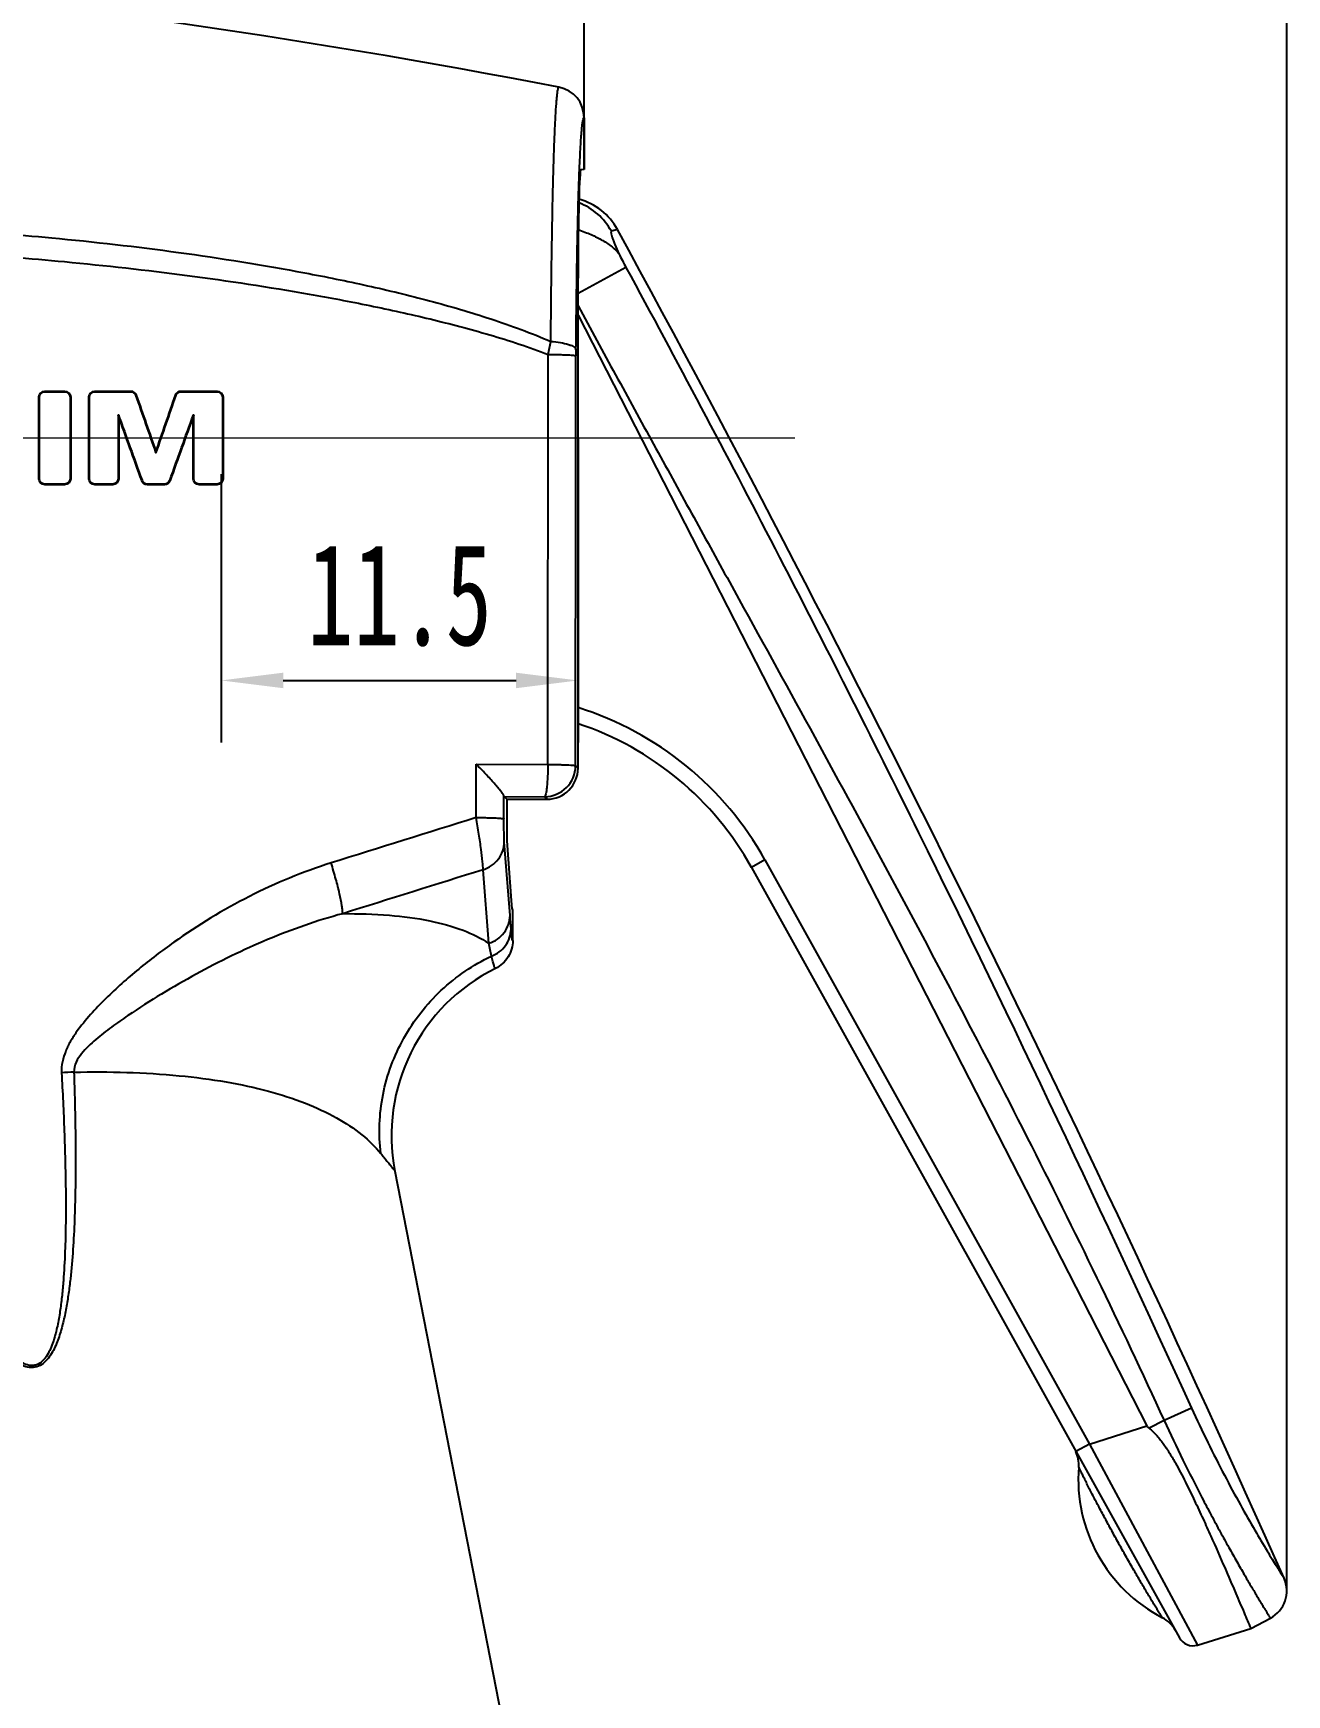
# Model space of a CAD drawing. Extents: x -7342 to 109, y -2713 to 214.
# Drawn here: x -5572.8 to -5532.4, y -2401.6 to -2348 of the extents above; entities that cross this region are included whole.
import ezdxf

# ---------------------------------------------------------------- set-up
doc = ezdxf.new("R2010")
doc.units = 0
doc.header["$LTSCALE"] = 7
doc.linetypes.add('\\M+5CBAB\\M+5B5E3\\M+5BBAD\\M+5CFDF', pattern=[22, 12, -2, 2, -2, 2, -2])
doc.layers.get('0').update_dxf_attribs({"color": 2, "linetype": 'CONTINUOUS'})
doc.layers.get('Defpoints').update_dxf_attribs({"linetype": 'CONTINUOUS'})
for name, color, linetype, lineweight in [('\\M+5B3DF\\M+5B4E7\\M+5CFDF\\M+5B2E3', 3, 'CONTINUOUS', 18), ('\\M+5CFB8\\M+5CAB5\\M+5CFDF\\M+5B2E3', 7, 'CONTINUOUS', 18), ('EB0', 7, 'CONTINUOUS', 35)]:
    doc.layers.add(name, color=color, linetype=linetype, lineweight=lineweight)
doc.styles.add('\\M+5B1EA\\M+5D7BC', font='', dxfattribs={"width": 0.667})
doc.styles.get('\\M+5B1EA\\M+5D7BC').set_extended_font_data('宋体')
doc.dimstyles.new('\\M+5B1EA\\M+5D7BC', dxfattribs={"dimtxt": 3.27783203125, "dimasz": 2, "dimexe": 2, "dimexo": 0, "dimgap": 1.11031494140625, "dimtad": 1, "dimdsep": 46, "dimtxsty": '\\M+5B1EA\\M+5D7BC', "dimblk": '_CAXARROW', "dimcen": 0, "dimdle": 6, "dimaunit": 1, "dimazin": 2, "dimtfac": 0.7071067811865475, "dimtdec": 3, "dimtmove": 0, "dimatfit": 3, "dimfxl": 0, "dimfrac": 2, "dimtolj": 1, "dimarcsym": 0})

# ---------------------------------------------------------------- blocks, each defined once
blk = doc.blocks.new('_CAXARROW')
blk.add_hatch(color=0).paths.add_polyline_path([(0, 0), (-1, 0.125), (-1, -0.125)], flags=0)
blk = doc.blocks.new('*D32')
at = {"layer": '\\M+5B3DF\\M+5B4E7\\M+5CFDF\\M+5B2E3', "color": 0, "linetype": 'Continuous', "lineweight": -2}
for p, q in [((-5619.760712597225, -2352.402570580928), (-5619.760712597225, -2339.327268684832)), ((-5555.060712597226, -2352.402570580928), (-5555.060712597226, -2339.327268684832)), ((-5557.060712597226, -2341.327268684832), (-5617.760712597225, -2341.327268684832))]:
    blk.add_line(p, q, dxfattribs=at)
at = {"layer": 'Defpoints', "color": 0}
for p in [(-5619.760712597225, -2341.327268684832), (-5619.760712597225, -2352.402570580928), (-5555.060712597226, -2352.402570580928)]:
    blk.add_point(p, dxfattribs=at)
at = {"layer": '\\M+5B3DF\\M+5B4E7\\M+5CFDF\\M+5B2E3', "color": 0, "lineweight": -2, "xscale": 2, "yscale": 2, "zscale": 2, "rotation": 180}
blk.add_blockref('_CAXARROW', (-5619.760712597225, -2341.327268684832), dxfattribs=at)
at = {"layer": '\\M+5B3DF\\M+5B4E7\\M+5CFDF\\M+5B2E3', "color": 0, "lineweight": -2, "xscale": 2, "yscale": 2, "zscale": 2}
blk.add_blockref('_CAXARROW', (-5555.060712597226, -2341.327268684832), dxfattribs=at)
at = {"layer": '\\M+5B3DF\\M+5B4E7\\M+5CFDF\\M+5B2E3', "color": 0, "insert": (-5587.410712597226, -2338.578037727801), "char_height": 3.27783203125, "width": 12.78566177876223, "attachment_point": 5, "style": '\\M+5B1EA\\M+5D7BC'}
blk.add_mtext('\\A1;64.7', dxfattribs=at)
blk = doc.blocks.new('*D33')
at = {"layer": '\\M+5B3DF\\M+5B4E7\\M+5CFDF\\M+5B2E3', "color": 0, "linetype": 'Continuous', "lineweight": -2}
for p, q in [((-5619.802298239125, -2362.339662615585), (-5619.802298239125, -2330.394907818612)), ((-5532.402298239125, -2398.237680651828), (-5532.402298239125, -2330.394907818612)), ((-5617.802298239125, -2332.394907818612), (-5534.402298239125, -2332.394907818612))]:
    blk.add_line(p, q, dxfattribs=at)
at = {"layer": 'Defpoints', "color": 0}
for p in [(-5532.402298239125, -2332.394907818612), (-5619.802298239125, -2362.339662615585), (-5532.402298239125, -2398.237680651828)]:
    blk.add_point(p, dxfattribs=at)
at = {"layer": '\\M+5B3DF\\M+5B4E7\\M+5CFDF\\M+5B2E3', "color": 0, "lineweight": -2, "xscale": 2, "yscale": 2, "zscale": 2, "rotation": 180}
blk.add_blockref('_CAXARROW', (-5619.802298239125, -2332.394907818612), dxfattribs=at)
at = {"layer": '\\M+5B3DF\\M+5B4E7\\M+5CFDF\\M+5B2E3', "color": 0, "lineweight": -2, "xscale": 2, "yscale": 2, "zscale": 2}
blk.add_blockref('_CAXARROW', (-5532.402298239125, -2332.394907818612), dxfattribs=at)
at = {"layer": '\\M+5B3DF\\M+5B4E7\\M+5CFDF\\M+5B2E3', "color": 0, "insert": (-5576.102298239125, -2329.64567686158), "char_height": 3.27783203125, "width": 12.95665840171091, "attachment_point": 5, "style": '\\M+5B1EA\\M+5D7BC'}
blk.add_mtext('\\A1;87.4', dxfattribs=at)
blk = doc.blocks.new('*D36')
at = {"layer": '\\M+5B3DF\\M+5B4E7\\M+5CFDF\\M+5B2E3', "color": 0, "linetype": 'Continuous', "lineweight": -2}
for p, q in [((-5555.257062138925, -2361.052570580978), (-5555.257062138925, -2370.875748435259)), ((-5566.762255506142, -2362.219797559548), (-5566.762255506142, -2370.875748435259)), ((-5564.762255506142, -2368.875748435259), (-5557.257062138925, -2368.875748435259))]:
    blk.add_line(p, q, dxfattribs=at)
at = {"layer": 'Defpoints', "color": 0}
for p in [(-5555.257062138925, -2361.052570580978), (-5566.762255506142, -2362.219797559548), (-5555.257062138925, -2368.875748435259)]:
    blk.add_point(p, dxfattribs=at)
at = {"layer": '\\M+5B3DF\\M+5B4E7\\M+5CFDF\\M+5B2E3', "color": 0, "lineweight": -2, "xscale": 2, "yscale": 2, "zscale": 2, "rotation": 180}
blk.add_blockref('_CAXARROW', (-5566.762255506142, -2368.875748435259), dxfattribs=at)
at = {"layer": '\\M+5B3DF\\M+5B4E7\\M+5CFDF\\M+5B2E3', "color": 0, "lineweight": -2, "xscale": 2, "yscale": 2, "zscale": 2}
blk.add_blockref('_CAXARROW', (-5555.257062138925, -2368.875748435259), dxfattribs=at)
at = {"layer": '\\M+5B3DF\\M+5B4E7\\M+5CFDF\\M+5B2E3', "color": 0, "lineweight": 18, "insert": (-5561.009658822533, -2366.126517478227), "char_height": 3.27783203125, "width": 12.34595617689411, "attachment_point": 5, "style": '\\M+5B1EA\\M+5D7BC'}
blk.add_mtext('\\A1;11.5', dxfattribs=at)

msp = doc.modelspace()

# ---------------------------------------------------------------- linework, layer by layer
at = {"color": 7, "linetype": 'Continuous'}
for p, q in [((-5555.060712597226, -2350.726082190128), (-5555.060712597226, -2352.402570580928)), ((-5555.060712597226, -2352.402570580928), (-5555.165456283526, -2352.403484665228)), ((-5553.984897903425, -2354.333623349528), (-5554.182098590325, -2354.388568023528)), ((-5553.710508712626, -2355.557286963728), (-5555.257062138925, -2356.397918438728)), ((-5555.257062138925, -2371.706563714228), (-5555.257062138925, -2355.902570580928)), ((-5555.257062138925, -2357.096251343028), (-5536.911878532025, -2392.912533551428)), ((-5556.231073187126, -2371.585615821928), (-5556.216480326625, -2358.361634399628)), ((-5558.540099605525, -2373.297407771228), (-5558.538300144025, -2371.579155421728)), ((-5558.538300144025, -2371.579155421728), (-5556.231073187126, -2371.585615821928)), ((-5555.338144691025, -2371.625481162128), (-5555.257062138925, -2371.706563714228)), ((-5557.646401438025, -2373.336787339528), (-5557.645639881825, -2372.606973192628)), ((-5557.556536660525, -2372.706746517628), (-5557.641801578326, -2372.621481599928)), ((-5557.641801578326, -2372.621481599928), (-5556.337802015325, -2372.625138487828)), ((-5557.556536660525, -2372.706746517628), (-5556.256491073325, -2372.706449429728)), ((-5557.556536660525, -2372.706746517628), (-5557.556536660525, -2374.045972478628)), ((-5556.337802015325, -2372.625138487828), (-5556.256491073325, -2372.706449429728)), ((-5557.450007486726, -2376.458300757128), (-5557.633466556325, -2374.083546824028)), ((-5557.556536660525, -2374.045972478628), (-5557.412090452425, -2375.968243755628)), ((-5549.230295103926, -2374.666049161428), (-5549.663507059426, -2374.906851247528)), ((-5549.663507059426, -2374.906851247528), (-5535.864155705525, -2399.749733352728)), ((-5549.230295103926, -2374.666049161428), (-5538.767725954025, -2393.501744060628)), ((-5558.132360153425, -2377.353875232728), (-5558.315819224926, -2374.979121275328)), ((-5557.360712597226, -2377.265963198228), (-5557.360712597226, -2376.300546540828)), ((-5561.160412517125, -2384.697229474128), (-5548.545176036625, -2449.295971889128)), ((-5535.475180512625, -2392.340246192228), (-5536.359474716125, -2392.743817506428)), ((-5538.767725954025, -2393.501744060628), (-5536.911878532025, -2392.912533551428)), ((-5536.359474711126, -2392.743817503828), (-5536.844399974925, -2392.991439139728)), ((-5538.767725954025, -2393.501744060628), (-5539.200937909525, -2393.742546146728)), ((-5538.767725954025, -2393.501744060628), (-5535.279859685425, -2399.984783117428)), ((-5535.279859684026, -2399.984783117628), (-5533.560712597226, -2399.455193871528)), ((-5533.560712597226, -2399.455193871528), (-5532.932046414326, -2399.120213088828))]:
    msp.add_line(p, q, dxfattribs=at)
for centre, radius, start, end in [((-5606.050890019525, -2609.950646533128), 265, 79.08483159557441, 90.21833476141019), ((-5556.060996154325, -2350.727090243028), 1.000291064500199, 0.008598288816922655, 79.09152405911914), ((-5555.740603392425, -2355.291484779228), 2.000000000000196, 28.61558552398801, 75.06571987908985), ((-6080.696536101826, -2641.692023585828), 600.0000000000002, 23.98105968270929, 28.61558545458932), ((-5545.531541969725, -2351.101227683728), 9.314073935099799, 205.4849035591951, 208.5824029293975), ((-5589.754051010125, -2351.537325845028), 34.22484237469994, 348.4983386048116, 349.2113305489906), ((-5525.937910635325, -2358.434304630828), 29.38566051930023, 179.5679045335979, 179.9433621565079), ((-5558.409451652826, -2379.764848366828), 10.50022922350018, 29.0511114920071, 72.49485692521684), ((-5558.405415891425, -2379.762675582428), 9.999999999999941, 29.05063891411059, 71.63147957588512), ((-5556.338625309725, -2371.624657868428), 1.000484933499999, 270.0471486252898, 359.9528513747102), ((-5695.946839694725, -2387.110600988328), 138.9058819195998, 4.217689297190096, 4.398169787693442), ((-5572.388402343726, -2380.335054224028), 14.5644144132002, 10.1475649213962, 11.81130845979241), ((-5555.271651630625, -2383.547235552428), 5.999999629900017, 116.1957843771215, 191.0500072486105), ((-5569.323224499725, -2431.934934743128), 50.4739690925, 92.48478195751521, 92.93957578622475), ((-5540.108146378825, -2394.168687235628), 0.9999999828999631, 355.635631255602, 25.16704118499952), ((-5534.080963585026, -2394.630163155628), 5.044823649599949, 175.6182816458088, 242.4829961829861), ((-5533.402298218025, -2398.237680651828), 0.9999999789000784, 298.0506389141062, 23.98105947961464), ((-5536.874058474826, -2399.990994564228), 0.9999999829001014, 29.05062614039763, 62.46564657270122), ((-5535.427060259625, -2399.506942143828), 0.4999999999999963, 209.0506389141106, 287.121631054392)]:
    msp.add_arc(centre, radius, start, end, dxfattribs=at)
for centre, major_axis, ratio, start_param, end_param in [((-5555.165435344826, -2355.902570580928), (2.142572239268154e-16, 3.4990860071), 0.0261859223, 0.0002285211, 1.5707963268), ((-5556.257176384225, -2371.706106793928), (-0.5259984349999997, 0.8510543590000001), 0.9994894606, 2.588459887479586, 4.158570981579586), ((-5557.360676893325, -2370.334029095128), (3.653438341366659e-16, 5.9665176015), 0.0261859223, 2.806273635379585, 3.14136413247958)]:
    msp.add_ellipse(centre, major_axis=major_axis, ratio=ratio, start_param=start_param, end_param=end_param, dxfattribs=at)
for points, knots in [([(-5556.071646248025, -2353.346530718028), (-5556.065591935026, -2353.075873464528), (-5556.053054257525, -2352.564824336028), (-5556.031402203926, -2351.846266120128), (-5556.008212472026, -2351.225785045028), (-5555.983837457025, -2350.710028671928), (-5555.961422623225, -2350.348114082728), (-5555.942417636626, -2350.115266914328), (-5555.928762571325, -2349.983344153128), (-5555.916396198226, -2349.882238161728), (-5555.901388621225, -2349.807229178828), (-5555.892812095925, -2349.767400417628), (-5555.877816332026, -2349.743686775528), (-5555.871709355225, -2349.744862915928)], [0, 0, 0, 0, 5424.341480745226, 10242.55594632229, 14403.87597727739, 17864.63120447416, 20588.94111424162, 21666.03019871472, 22549.43097906869, 23237.41366683346, 23729.32450582581, 24027.39674759057, 24152.00688725757, 24152.00688725757, 24152.00688725757, 24152.00688725757]), ([(-5555.209603398125, -2352.381978632028), (-5555.204412269325, -2352.253769274628), (-5555.193976104725, -2352.013351238928), (-5555.176589238326, -2351.677096496828), (-5555.158959802025, -2351.391041591228), (-5555.140255201325, -2351.154259062328), (-5555.123346043225, -2350.974365533128), (-5555.102262319426, -2350.836554264528), (-5555.090787097225, -2350.771645495528), (-5555.070234863825, -2350.723328453928), (-5555.060712597226, -2350.726082190128)], [0, 0, 0, 0, 4151.965465320931, 7788.018170653953, 10889.5064374204, 13440.80375823305, 15430.1259372975, 16846.86333718651, 17695.36360871435, 18016.10811808137, 18016.10811808137, 18016.10811808137, 18016.10811808137]), ([(-5555.322735517825, -2358.212695108528), (-5555.314477159125, -2357.110009458128), (-5555.290701215325, -2355.166163968228), (-5555.243638287825, -2353.222564863428), (-5555.209603398125, -2352.381978632028)], [0, 0, 0, 0, 3084.991896492491, 5438.567189911888, 5438.567189911888, 5438.567189911888, 5438.567189911888]), ([(-5556.134149078825, -2357.943920880028), (-5556.131275074426, -2357.525143800628), (-5556.118171549226, -2355.992590688928), (-5556.096555102426, -2354.460077721228), (-5556.071646248025, -2353.346530718028)], [0, 0, 0, 0, 1486.836112740343, 5441.295775378001, 5441.295775378001, 5441.295775378001, 5441.295775378001]), ([(-5554.182098590625, -2354.388568023728), (-5554.294508978925, -2354.181489731828), (-5554.594974520625, -2353.804499244328), (-5555.008421670726, -2353.556400225628), (-5555.228295840426, -2353.472776506628)], [0, 0, 0, 0, 2722.78327208732, 5441.150565140398, 5441.150565140398, 5441.150565140398, 5441.150565140398]), ([(-5590.681867687626, -2366.391307578828), (-5591.811186214325, -2366.282571762328), (-5594.065842469826, -2366.017854314528), (-5596.864710169725, -2365.543493925228), (-5599.080727371726, -2365.048353658928), (-5600.726034293325, -2364.605764618428), (-5602.075653887726, -2364.161537447228), (-5603.132544125725, -2363.743822000328), (-5603.909540145125, -2363.392161755428), (-5604.663701319925, -2362.992446498928), (-5605.381920248225, -2362.530093362128), (-5605.931174965625, -2362.072862014828), (-5606.310930490626, -2361.647010958328), (-5606.552243534225, -2361.292201708528), (-5606.728789042725, -2360.899710563128), (-5606.813483074626, -2360.476464386328), (-5606.788709403525, -2360.045478572728), (-5606.660011007126, -2359.634821259728), (-5606.451150829826, -2359.260738537428), (-5606.100703166426, -2358.812701740628), (-5605.571486897826, -2358.335034077728), (-5604.866695107025, -2357.857972735928), (-5603.872199661026, -2357.313200310228), (-5602.565783978525, -2356.759642212928), (-5600.951656839926, -2356.225762590328), (-5599.309199109325, -2355.786483330928), (-5597.648995644925, -2355.420523691728), (-5595.976635315225, -2355.114481918728), (-5594.295683001726, -2354.859239360928), (-5592.046081813025, -2354.578085784028), (-5589.222486396825, -2354.325215152128), (-5585.824974963425, -2354.154124543228), (-5582.423100414026, -2354.100723508428), (-5579.020778618826, -2354.156359781828), (-5575.621266837325, -2354.316971569128), (-5573.359006258425, -2354.494000683728), (-5572.229572477925, -2354.600782035928)], [0, 0, 0, 0, 4288.216257795566, 8577.359631651498, 10722.71903174174, 12868.55491545201, 15014.97309561253, 16088.67787931895, 17162.67938901298, 18237.03976220377, 19311.8121282797, 20386.96891402125, 20925.32711993928, 21464.00243503358, 22002.75984546125, 22541.19073380963, 23079.1928616818, 23616.59719474521, 24153.63209880849, 24689.95862703483, 25760.48978737416, 26831.03503962513, 27901.53665085859, 30041.76995686177, 32182.5471667458, 34323.65993427271, 36465.04140862115, 38606.65417144344, 40748.47752395799, 42890.49378609844, 47174.81887191204, 51459.88052424659, 55745.62953118279, 60032.0636629878, 64319.21652345089, 68607.1647673573, 68607.1647673573, 68607.1647673573, 68607.1647673573]), ([(-5555.246676833125, -2354.341257949128), (-5555.106162470925, -2354.386547541428), (-5554.837835894225, -2354.488186822628), (-5554.471217548726, -2354.672479171328), (-5554.167908483625, -2354.873901380828), (-5554.001941932125, -2355.028787824228), (-5553.939346681025, -2355.108820027628)], [0, 0, 0, 0, 2789.119616033288, 5410.278917046822, 7734.800942185342, 9654.32722187215, 9654.32722187215, 9654.32722187215, 9654.32722187215]), ([(-5554.182098590325, -2354.388568023528), (-5554.188642361525, -2354.390391439528), (-5554.195113278325, -2354.404689922828), (-5554.195345687625, -2354.424121570428), (-5554.193475365325, -2354.447412944328), (-5554.188288065825, -2354.475915342328), (-5554.176545800226, -2354.525390818528), (-5554.153483894525, -2354.600134323328), (-5554.115934716426, -2354.704132638128), (-5554.046317024226, -2354.877279571028), (-5553.984596681426, -2355.013564662028), (-5553.939344264825, -2355.108824698828)], [0, 0, 0, 0, 529.6357419687259, 975.867052357875, 1573.026626703895, 2327.325618873314, 3240.005898983851, 5533.027635322928, 8422.652034343975, 11858.47386939646, 20081.04596841139, 20081.04596841139, 20081.04596841139, 20081.04596841139]), ([(-5590.616653846426, -2365.722864058028), (-5591.737648043525, -2365.628691443528), (-5593.976615507825, -2365.397511682728), (-5596.759810137925, -2364.978466238628), (-5598.967808521125, -2364.537990265928), (-5600.610248868426, -2364.142487048628), (-5601.961281429225, -2363.743446296028), (-5603.022908885725, -2363.365771261428), (-5603.805686168525, -2363.046024890028), (-5604.568449769626, -2362.679586416028), (-5605.298277553025, -2362.250448092028), (-5605.859271375525, -2361.816807753128), (-5606.243020332925, -2361.400793469228), (-5606.478306622025, -2361.045580900128), (-5606.628752354825, -2360.644409874828), (-5606.652840827926, -2360.214600060928), (-5606.541304273625, -2359.800512153428), (-5606.330412378726, -2359.430822106628), (-5606.057541541425, -2359.106656573028), (-5605.642506126225, -2358.725852505028), (-5605.062069635625, -2358.325190643828), (-5604.319419028526, -2357.924965381928), (-5603.549051952225, -2357.581502341828), (-5602.761252030225, -2357.280967540528), (-5601.694834768926, -2356.925588853128), (-5600.340164189225, -2356.550284397128), (-5598.695100192826, -2356.179823306428), (-5597.037134016925, -2355.872187701628), (-5595.370440529626, -2355.616272957128), (-5593.697544670826, -2355.404570907828), (-5591.461110285625, -2355.174142948628), (-5588.657366400425, -2354.972997065128), (-5585.286769867625, -2354.849382003228), (-5581.913911672526, -2354.831131976628), (-5578.541909219225, -2354.910825616828), (-5575.173406258125, -2355.084859693128), (-5572.931740091825, -2355.263633066628), (-5571.812489367625, -2355.369330138428)], [0, 0, 0, 0, 4404.80485729177, 8810.829864668938, 11014.66160725477, 13218.98182282565, 15423.86446200705, 16526.75433717114, 17629.90447005388, 18733.3595382773, 19837.16486778219, 20941.07506990079, 21493.94458235326, 22046.96754200121, 22599.68769448544, 23151.72279244775, 23703.31065613858, 24254.71374896992, 24805.62936948218, 25356.21214171043, 26456.09490284739, 27556.13888395856, 28656.2232792909, 29756.3355100502, 30856.47540006289, 33056.60472079682, 35256.9413344218, 37457.41426412254, 39657.98381446608, 41858.62748456173, 44059.32799530395, 48460.65924500042, 52862.16851458448, 57263.80599625924, 61665.55468574993, 66067.420143095, 70469.43535503715, 70469.43535503715, 70469.43535503715, 70469.43535503715]), ([(-5572.229572477925, -2354.600782035928), (-5570.862181887525, -2354.730060811528), (-5568.131735034225, -2355.041957287528), (-5564.738418476525, -2355.583289176628), (-5562.044901475925, -2356.132235045428), (-5560.039468514826, -2356.616060722828), (-5558.058868372425, -2357.195371005428), (-5556.764538087325, -2357.668466104028), (-5556.134149078825, -2357.943920880028)], [0, 0, 0, 0, 3418.489127268301, 6837.986059934031, 8548.452528228157, 10259.27679715794, 11970.81474489145, 13683.04329223958, 13683.04329223958, 13683.04329223958, 13683.04329223958]), ([(-5571.812489367625, -2355.369330138428), (-5570.492177463525, -2355.494014535928), (-5567.855516091626, -2355.788687122928), (-5564.575813900426, -2356.283983875928), (-5561.968782401726, -2356.776493439528), (-5560.024951382125, -2357.205279619628), (-5558.099682294525, -2357.712221789428), (-5556.835724966925, -2358.122846488128), (-5556.216480326625, -2358.361634399628)], [0, 0, 0, 0, 3422.570685434468, 6845.386367111171, 8557.129248588883, 10269.01562540067, 11981.30798804271, 13694.1322389974, 13694.1322389974, 13694.1322389974, 13694.1322389974]), ([(-5553.710509277826, -2355.557287270628), (-5552.893832776225, -2357.061259046128), (-5551.275624490625, -2360.077151965528), (-5548.102867468026, -2366.141259190128), (-5542.705752324126, -2376.832916776828), (-5538.320493472625, -2386.116213873828), (-5535.475181353625, -2392.340246576828)], [0, 0, 0, 0, 1219.045299066106, 2437.897529409992, 4874.934915072527, 9749.665307516032, 9749.665307516032, 9749.665307516032, 9749.665307516032]), ([(-5555.257281309626, -2356.793995620328), (-5554.853293189925, -2357.537679572928), (-5554.045289046626, -2359.025033943928), (-5552.825407466325, -2361.251771392028), (-5551.600916748525, -2363.475973049528), (-5549.966832632125, -2366.440784163928), (-5547.925051229526, -2370.147275636228), (-5544.685677921126, -2376.092549588628), (-5541.522807404425, -2382.079899526628), (-5538.508500479526, -2388.142787755928), (-5537.063715691525, -2391.204643893128), (-5536.359474711126, -2392.743817503828)], [0, 0, 0, 0, 1264.390418862529, 2528.779994130919, 3793.170945044427, 5057.560811625901, 7586.340949390354, 10115.12074931255, 15172.56893606335, 17701.3289186038, 20230.07528023457, 20230.07528023457, 20230.07528023457, 20230.07528023457]), ([(-5556.134149753226, -2357.943918431128), (-5556.028405416326, -2357.950227682128), (-5555.834555661525, -2357.970764451028), (-5555.609710433426, -2358.019318006328), (-5555.466492108126, -2358.074283414628), (-5555.379580532926, -2358.121017641428), (-5555.326177074925, -2358.175378240628), (-5555.322735539226, -2358.212695108528)], [0, 0, 0, 0, 4182.328161482653, 7679.032347624408, 9066.812122170377, 10184.63836232345, 11664.20193040925, 11664.20193040925, 11664.20193040925, 11664.20193040925]), ([(-5556.216480325826, -2358.361634549028), (-5556.157913368926, -2358.361978554128), (-5556.043603205525, -2358.363104241528), (-5555.878466977525, -2358.366100593628), (-5555.727578396525, -2358.370323591028), (-5555.595960339825, -2358.375553053128), (-5555.487828174825, -2358.381674763428), (-5555.413847825725, -2358.387554700628), (-5555.369220310025, -2358.393014061628), (-5555.346610086825, -2358.396614584728), (-5555.332616575025, -2358.400267999128), (-5555.324835466626, -2358.403104535828), (-5555.323556797325, -2358.405256415028)], [0, 0, 0, 0, 4378.110976483707, 8545.334392245548, 12346.0737007459, 15662.17506571553, 18389.97782687554, 20446.11007966756, 21199.37055446006, 21762.74146236579, 22134.85337521552, 22321.96778131546, 22321.96778131546, 22321.96778131546, 22321.96778131546]), ([(-5557.645639881825, -2372.606973192428), (-5557.646949608125, -2372.598328214228), (-5557.656204995626, -2372.577588150128), (-5557.687272915025, -2372.524647013128), (-5557.750108513625, -2372.440357063628), (-5557.845721815826, -2372.323023931228), (-5557.962546463325, -2372.188434169628), (-5558.093958824025, -2372.042949989928), (-5558.285838319425, -2371.837165226728), (-5558.435790164425, -2371.682555550128), (-5558.538300147925, -2371.579155591828)], [0, 0, 0, 0, 350.7676576020045, 893.5324761710805, 2471.670171386157, 4551.48392629402, 6970.91733782651, 9618.282533389514, 12416.66960487396, 18257.76426158794, 18257.76426158794, 18257.76426158794, 18257.76426158794]), ([(-5556.231073181625, -2371.585615803828), (-5556.229207115525, -2371.715184858228), (-5556.236787144725, -2371.956588008228), (-5556.252603816025, -2372.241328280128), (-5556.275874531425, -2372.429105732528), (-5556.291967346825, -2372.526704524628), (-5556.309688699125, -2372.587550832428), (-5556.326106804326, -2372.615593409528), (-5556.334007945125, -2372.623938268028), (-5556.337802015225, -2372.625138487928)], [0, 0, 0, 0, 5912.715650750955, 11013.15007768004, 13010.96833084165, 14533.8397335427, 15543.00964410466, 15852.05345415453, 16033.62864023768, 16033.62864023768, 16033.62864023768, 16033.62864023768]), ([(-5556.231073181625, -2371.585615803828), (-5556.172506428626, -2371.585930186428), (-5556.058197391226, -2371.586958995828), (-5555.893061998626, -2371.589696983228), (-5555.742174821526, -2371.593557197428), (-5555.610559010825, -2371.598333244428), (-5555.502433198925, -2371.603935325328), (-5555.428452534726, -2371.609290641328), (-5555.383825875525, -2371.614304321428), (-5555.361216992726, -2371.617548864428), (-5555.347277752725, -2371.620964386028), (-5555.339478099725, -2371.623430710528), (-5555.338144690226, -2371.625481162928)], [0, 0, 0, 0, 4424.580160529054, 8635.953718626755, 12476.81564827598, 15827.68866868639, 18583.7071329553, 20660.42077969649, 21420.71605359212, 21988.70989921142, 22362.64451724683, 22547.42243208839, 22547.42243208839, 22547.42243208839, 22547.42243208839]), ([(-5571.911669505826, -2381.527380662328), (-5571.877469391025, -2382.154814144928), (-5571.818326721826, -2383.410164014428), (-5571.776691572525, -2384.980639185828), (-5571.773676850726, -2386.237288250228), (-5571.791673872225, -2387.179526737028), (-5571.829937180425, -2387.964012291828), (-5571.882008566726, -2388.590003990828), (-5571.935162771425, -2389.058084628228), (-5572.007506448625, -2389.523503991228), (-5572.091035068325, -2389.907313515128), (-5572.180889639425, -2390.208123393228), (-5572.264283688825, -2390.428379893628), (-5572.370866454726, -2390.638666205428), (-5572.511801564426, -2390.828511068628), (-5572.678958938225, -2390.942839969228), (-5572.833969903126, -2390.975331764928), (-5572.992016027026, -2390.966239135328), (-5573.178195920025, -2390.893630151928), (-5573.372860003726, -2390.760307035228), (-5573.548769407726, -2390.603146995728), (-5573.764390821026, -2390.374554546328), (-5574.008341419126, -2390.066110999828), (-5574.275660625425, -2389.677827574628), (-5574.525472086925, -2389.277966531428), (-5574.762366395025, -2388.870336477028), (-5575.064875194525, -2388.319267074928), (-5575.423181572925, -2387.619767852228), (-5575.831289854325, -2386.769622177328), (-5576.223094252326, -2385.911823354428), (-5576.602227925626, -2385.048349726628), (-5576.971157605125, -2384.180462666028), (-5577.451810759026, -2383.018560384328), (-5578.034977387126, -2381.558956082028), (-5578.713844737425, -2379.799248868028), (-5579.376366271025, -2378.033326591628), (-5580.025738068825, -2376.262536360228), (-5580.664256585726, -2374.487813146828), (-5581.083846910426, -2373.302494328028), (-5581.292339968325, -2372.709379697628)], [0, 0, 0, 0, 4943.168733077769, 9885.985922962187, 12357.25940085512, 14828.32238468775, 17299.03319257141, 18534.2699271549, 19769.33016247276, 21004.13064370672, 22238.46613657742, 22855.56158277584, 23472.45476864622, 24088.93249509803, 24705.07475825823, 25318.44113050371, 25627.36811544634, 25935.53573830096, 26551.76254551897, 27168.7170216788, 27786.08047151227, 28403.69069603036, 29639.01951237276, 30874.84428255569, 32110.89081775808, 33347.06170525507, 34583.30791439699, 37055.8581823617, 39528.55412648477, 42001.32873794802, 44474.14926373961, 46946.99899911165, 49419.8677962462, 54365.60778707713, 59311.38023036097, 64257.16176950659, 69202.93915619356, 74148.70380076462, 79094.45019824602, 79094.45019824602, 79094.45019824602, 79094.45019824602]), ([(-5557.645639881825, -2372.606973192628), (-5557.645355379826, -2372.608851075928), (-5557.644344850425, -2372.613619659828), (-5557.644004710925, -2372.619278467228), (-5557.641801583925, -2372.621481594228)], [0, 0, 0, 0, 2083.943635080366, 5502.51079712812, 5502.51079712812, 5502.51079712812, 5502.51079712812]), ([(-5571.511474712125, -2381.508422155828), (-5571.490277014125, -2382.143688255628), (-5571.458665439025, -2383.414548234028), (-5571.456718028026, -2385.003743299528), (-5571.490320970325, -2386.274424006428), (-5571.538983750025, -2387.226416778328), (-5571.606418486826, -2388.018002401828), (-5571.684992755525, -2388.648461215228), (-5571.760031332926, -2389.118942034528), (-5571.856719387325, -2389.585497257328), (-5571.984686466525, -2390.044185432128), (-5572.132136455925, -2390.414146104628), (-5572.294967091525, -2390.687094809828), (-5572.449768792326, -2390.869279573628), (-5572.649786887625, -2391.005498021728), (-5572.889733071425, -2391.052376173528), (-5573.126641221225, -2391.003744166628), (-5573.413057036425, -2390.863624532728), (-5573.723758547525, -2390.611133596128), (-5574.048906060725, -2390.262610013628), (-5574.344749525226, -2389.888161887528), (-5574.619884072225, -2389.498479656328), (-5574.879794903025, -2389.098423622628), (-5575.210556759125, -2388.555100348328), (-5575.600610857126, -2387.862034107128), (-5576.042901044625, -2387.016522438028), (-5576.466013822025, -2386.161237032028), (-5576.874228948325, -2385.298751084028), (-5577.270465427725, -2384.430696758828), (-5577.785573014426, -2383.267362726528), (-5578.408757695225, -2381.804145200928), (-5579.132036649225, -2380.038095076628), (-5579.836148677726, -2378.264333669628), (-5580.524835371425, -2376.484549956828), (-5581.200776790225, -2374.699908448728), (-5581.644258126425, -2373.507472017328), (-5581.864464262126, -2372.910692266428)], [0, 0, 0, 0, 4554.48614268558, 9108.522322125162, 11385.36526580142, 13661.9441858542, 15938.08849854955, 17076.01479217604, 18213.73000974924, 19351.14239491561, 20488.03030397191, 21623.69629388686, 22191.53697407665, 22758.98816713017, 23325.44110353111, 23891.30663893267, 24458.80699706649, 25027.12095492444, 26163.30153108672, 27301.4962138693, 28440.33116505305, 29579.44838181046, 30718.71162891382, 31858.06320699455, 34136.81405605333, 36415.72648083553, 38694.71784231869, 40973.75168575456, 43252.8083771784, 45531.87740724453, 50089.9893907896, 54648.11034590504, 59206.21664478324, 63764.29570098871, 68322.33978920497, 72880.34434712246, 72880.34434712246, 72880.34434712246, 72880.34434712246]), ([(-5558.540099605525, -2373.297407771428), (-5558.481493102226, -2373.297716681328), (-5558.367100597025, -2373.298730230528), (-5558.201837604225, -2373.301431895528), (-5558.050821445526, -2373.305243721528), (-5557.919085004125, -2373.309960890728), (-5557.810855599725, -2373.315496819728), (-5557.736801518326, -2373.320785631328), (-5557.692129831726, -2373.325743806528), (-5557.669498591225, -2373.328943130528), (-5557.655552263725, -2373.332330335728), (-5557.647743585026, -2373.334748851828), (-5557.646401438025, -2373.336787339528)], [0, 0, 0, 0, 4418.545138873216, 8624.614046215002, 12460.929586482, 15808.01608706095, 18560.99754520223, 20635.39713103926, 21394.7859388823, 21962.0173212359, 22335.28300390885, 22519.28969409768, 22519.28969409768, 22519.28969409768, 22519.28969409768]), ([(-5558.315819224926, -2374.979121275328), (-5558.317333173625, -2374.892752939328), (-5558.337509554925, -2374.674489979528), (-5558.383883577525, -2374.293291360728), (-5558.453500074025, -2373.818857725628), (-5558.509450395925, -2373.476469538528), (-5558.540099608325, -2373.297407772128)], [0, 0, 0, 0, 1490.13391743754, 3775.551640727805, 6626.488905970244, 9760.33304260814, 9760.33304260814, 9760.33304260814, 9760.33304260814]), ([(-5557.633466556325, -2374.083546824028), (-5557.636388487025, -2374.045728095928), (-5557.639943057226, -2373.948952010528), (-5557.645608407825, -2373.700055126628), (-5557.646559944125, -2373.488972034228), (-5557.646401438025, -2373.336787339528)], [0, 0, 0, 0, 1144.993868469991, 2921.992122330205, 7515.823852490265, 7515.823852490265, 7515.823852490265, 7515.823852490265]), ([(-5558.315819224926, -2374.979121275328), (-5558.218847982725, -2374.947600459428), (-5558.034338374526, -2374.855815172528), (-5557.812589185525, -2374.644669652228), (-5557.669103357725, -2374.378818763528), (-5557.634332530325, -2374.181177703728), (-5557.633466556325, -2374.083546824028)], [0, 0, 0, 0, 2495.04000987563, 4957.187402252437, 7378.692189804318, 9767.758035100625, 9767.758035100625, 9767.758035100625, 9767.758035100625]), ([(-5563.218515355025, -2374.762296963128), (-5564.124312931525, -2375.046190688128), (-5565.887704793925, -2375.778229788128), (-5567.922317889625, -2377.017455183828), (-5569.246272992526, -2378.025490446928), (-5569.969080640825, -2378.643625955528), (-5570.490832795125, -2379.130544033228), (-5570.985200602526, -2379.645590284628), (-5571.362749855825, -2380.106694110228), (-5571.623312241825, -2380.506389407328), (-5571.840300347725, -2380.928424145528), (-5571.925761490125, -2381.290717825628), (-5571.911669505826, -2381.527380662328)], [0, 0, 0, 0, 5557.340047695229, 11117.19448858616, 13899.86732620691, 15291.74012385859, 16683.86075073313, 18076.28567022058, 19469.02233437584, 20166.07204105526, 20863.58841681901, 22251.58228526934, 22251.58228526934, 22251.58228526934, 22251.58228526934]), ([(-5562.845930728726, -2376.397742545528), (-5562.845160044525, -2376.361068794028), (-5562.850586754926, -2376.275271237828), (-5562.879219310325, -2376.060776677628), (-5562.949083747925, -2375.724429532028), (-5563.066719889725, -2375.264558207828), (-5563.164391684525, -2374.934573081828), (-5563.218515279726, -2374.762296935028)], [0, 0, 0, 0, 767.2658501833488, 1793.594057739801, 4525.799470737817, 7944.620103886581, 11721.73007963144, 11721.73007963144, 11721.73007963144, 11721.73007963144]), ([(-5562.845931657225, -2376.397739925228), (-5563.258452462625, -2376.508053742828), (-5564.075088670525, -2376.760820331928), (-5565.271069456526, -2377.222036248528), (-5566.438249473425, -2377.752731860328), (-5567.578126569126, -2378.342158446128), (-5568.692215611825, -2378.982855223928), (-5569.598484702726, -2379.557395944728), (-5570.302351938925, -2380.051461337128), (-5570.728079483725, -2380.382459849328), (-5571.048711726426, -2380.672190686328), (-5571.270809396426, -2380.910384429628), (-5571.457434369426, -2381.179347023728), (-5571.516657918925, -2381.399570606928), (-5571.511474045726, -2381.508422506428)], [0, 0, 0, 0, 3301.341881062982, 6602.057999575314, 9903.998314927552, 13209.05782881065, 16519.39095187506, 19837.44657906628, 21500.54216883113, 23167.08252519743, 24002.35092999366, 24839.58400710377, 25679.48405889746, 26521.99281390433, 26521.99281390433, 26521.99281390433, 26521.99281390433]), ([(-5562.845931589425, -2376.397739904028), (-5562.342955410026, -2376.393083740728), (-5561.401639255026, -2376.419695449428), (-5560.097556918126, -2376.589416173228), (-5559.011948979325, -2376.880437843328), (-5558.390509761825, -2377.180296912828), (-5558.132360153425, -2377.353875232728)], [0, 0, 0, 0, 3020.386630303095, 5646.230132569786, 7878.869987788984, 9746.833335958223, 9746.833335958223, 9746.833335958223, 9746.833335958223]), ([(-5558.132360155325, -2377.353875208428), (-5558.035388913126, -2377.322354396428), (-5557.850879303625, -2377.230569115128), (-5557.629130113525, -2377.019423596528), (-5557.485644286326, -2376.753572703528), (-5557.450873460325, -2376.555931639728), (-5557.450007486726, -2376.458300757128)], [0, 0, 0, 0, 2500.083822415227, 4967.208545924678, 7393.608539691289, 9787.5040641159, 9787.5040641159, 9787.5040641159, 9787.5040641159]), ([(-5558.051815200825, -2377.769038057028), (-5557.960583889525, -2377.734555059528), (-5557.788167671825, -2377.639842689228), (-5557.582509710225, -2377.432240854028), (-5557.450076779825, -2377.176382386828), (-5557.418004881525, -2376.987806731728), (-5557.417140059026, -2376.894614968328)], [0, 0, 0, 0, 2504.387265738159, 4972.409205558609, 7398.205435719297, 9791.281822177285, 9791.281822177285, 9791.281822177285, 9791.281822177285]), ([(-5557.360712597226, -2377.265963198228), (-5557.367062433125, -2377.270209184028), (-5557.378112704426, -2377.241613157428), (-5557.382683332426, -2377.217396441328), (-5557.390548050325, -2377.173142127028), (-5557.396982428825, -2377.120458251728), (-5557.407044241825, -2377.025530269728), (-5557.413107722125, -2376.949219490728), (-5557.417140129925, -2376.894614968328)], [0, 0, 0, 0, 849.7108515052087, 1945.274547733077, 3506.188825651841, 5523.729488399365, 7974.000238411836, 14064.66579460797, 14064.66579460797, 14064.66579460797, 14064.66579460797]), ([(-5557.360712597126, -2377.265467515828), (-5557.360714092825, -2377.448761946028), (-5557.465825371325, -2377.822843545528), (-5557.755121637326, -2378.082222411328), (-5557.919589070925, -2378.163140969028)], [0, 0, 0, 0, 2761.624788426703, 5523.270189697754, 5523.270189697754, 5523.270189697754, 5523.270189697754]), ([(-5561.612184329026, -2384.134989486928), (-5561.694057664926, -2383.505311920628), (-5561.644345198425, -2382.197598795428), (-5560.957206555426, -2380.356532514428), (-5559.736620552026, -2378.797344381528), (-5558.639885224326, -2378.047889086028), (-5558.051812422926, -2377.769038044028)], [0, 0, 0, 0, 2400.269064570871, 4845.192687227875, 7313.052908604881, 9773.26652722831, 9773.26652722831, 9773.26652722831, 9773.26652722831]), ([(-5557.920290469226, -2378.163490784128), (-5557.922741453725, -2378.164693108728), (-5557.931742798525, -2378.155558056928), (-5557.938629714826, -2378.138707660428), (-5557.952674430226, -2378.106970932328), (-5557.975264901826, -2378.040968582028), (-5558.009801864126, -2377.926472513628), (-5558.036703264425, -2377.826749002628), (-5558.051812422926, -2377.769038044028)], [0, 0, 0, 0, 275.0995408155063, 951.5202181646179, 2073.696942300233, 3638.957955974611, 8054.518322092041, 14065.9964060172, 14065.9964060172, 14065.9964060172, 14065.9964060172]), ([(-5571.511474712125, -2381.508422155828), (-5570.378435050025, -2381.486762406128), (-5568.731649457625, -2381.525064415528), (-5566.641063650325, -2381.796957747028), (-5565.279587798125, -2382.090221098428), (-5564.084596877925, -2382.474237176328), (-5563.067980287426, -2382.941248051028), (-5562.240355827626, -2383.482097764328), (-5561.790960997126, -2383.909695261828), (-5561.612184331226, -2384.134989487328)], [0, 0, 0, 0, 5147.37888988461, 7458.985815167166, 9567.624174118244, 11464.38646243916, 13149.62891934988, 14632.96786313726, 15939.32893745543, 15939.32893745543, 15939.32893745543, 15939.32893745543]), ([(-5561.612184331226, -2384.134989487328), (-5561.578393020825, -2384.177609354528), (-5561.514624064225, -2384.257789532328), (-5561.424795199526, -2384.370084600828), (-5561.347243768625, -2384.466569314528), (-5561.282719205526, -2384.546479309928), (-5561.237299720126, -2384.602634321728), (-5561.208035898825, -2384.638590687628), (-5561.191275801325, -2384.659450895528), (-5561.178658339625, -2384.674382534728), (-5561.168550789625, -2384.688145602028), (-5561.164392930726, -2384.690903667228), (-5561.160426153925, -2384.698214735328), (-5561.160412517125, -2384.697229474128)], [0, 0, 0, 0, 5574.659092000631, 10499.95201905755, 14739.56246897684, 18260.24690665651, 21032.26795529374, 22129.60950631084, 23031.00972297904, 23734.32859800352, 24237.95110295317, 24540.58070912501, 24641.57335725206, 24641.57335725206, 24641.57335725206, 24641.57335725206]), ([(-5535.475181353625, -2392.340246576828), (-5535.304361496826, -2392.713881920928), (-5534.959605894125, -2393.441355768128), (-5534.431840777725, -2394.481718801828), (-5533.923491077226, -2395.424196264728), (-5533.461863259726, -2396.236032266628), (-5533.116580693825, -2396.817543110528), (-5532.883681549525, -2397.199589153228), (-5532.747897250026, -2397.419124473728), (-5532.640400759326, -2397.591420383928), (-5532.562067309125, -2397.714988854828), (-5532.515383591325, -2397.789907721528), (-5532.493666626925, -2397.822771136028), (-5532.488618348925, -2397.831246031928)], [0, 0, 0, 0, 5036.205937762245, 9867.038401790076, 14298.92844394941, 18161.7847246544, 21314.55071026819, 22588.91825691984, 23646.70175898116, 24478.88149705628, 25078.38832922048, 25440.13772046292, 25561.06264744253, 25561.06264744253, 25561.06264744253, 25561.06264744253]), ([(-5536.844399974925, -2392.991439139728), (-5536.751061088926, -2393.064988794828), (-5536.580780546926, -2393.232687447928), (-5536.362835381626, -2393.514040831728), (-5536.169278236425, -2393.810526458328), (-5535.934031162626, -2394.212783324528), (-5535.668943110725, -2394.719883656028), (-5535.376608935426, -2395.322807010228), (-5535.105850431525, -2395.906817060628), (-5534.781953834925, -2396.625141958828), (-5534.429904208226, -2397.426702849928), (-5534.074690902526, -2398.249646930128), (-5533.794080111426, -2398.905925435528), (-5533.633272823226, -2399.284176567828), (-5533.560719567326, -2399.455174601028)], [0, 0, 0, 0, 1362.711831490561, 2723.083735885087, 4076.167525244893, 5419.973320852102, 8065.652751529205, 10635.05059174524, 13103.45073514377, 15447.09749457828, 19670.87567846312, 23142.46314957503, 25725.59005905195, 27855.67804542043, 27855.67804542043, 27855.67804542043, 27855.67804542043]), ([(-5536.359474711126, -2392.743817503828), (-5536.161046125625, -2393.170896678328), (-5535.762420061325, -2394.004309284328), (-5535.248321697425, -2395.019529692728), (-5534.842757361125, -2395.789348754628), (-5534.554173120326, -2396.323971318628), (-5534.279201251426, -2396.822031508828), (-5534.021501976626, -2397.279279790628), (-5533.784595127226, -2397.691892929928), (-5533.571790094426, -2398.056477507528), (-5533.410611332525, -2398.328707396428), (-5533.296071021626, -2398.520355537028), (-5533.221852833925, -2398.643866946928), (-5533.155693301325, -2398.753437573828), (-5533.097839781225, -2398.848847770028), (-5533.048509670825, -2398.929905672928), (-5533.012803923825, -2398.988400057928), (-5532.988642984325, -2399.027902196428), (-5532.973873717526, -2399.052029095028), (-5532.961348048725, -2399.072455719028), (-5532.951096063625, -2399.089207570528), (-5532.943079350125, -2399.102180758528), (-5532.937894027726, -2399.110814360628), (-5532.934775176625, -2399.115641054628), (-5532.933460044926, -2399.118196509128), (-5532.932399519425, -2399.119191721928), (-5532.932227969725, -2399.120228580428), (-5532.932046489225, -2399.120212952128)], [0, 0, 0, 0, 11045.7338634652, 21666.83337865835, 26689.22016609657, 31454.36689239146, 35916.62916872451, 40033.34995393185, 43765.17149268779, 47076.32106204837, 49934.89429986959, 51185.62507706536, 52313.14918543628, 53314.69871513376, 54187.80406351385, 54930.30317158367, 55540.35022245732, 55795.21559945957, 56016.42336010296, 56203.83476514751, 56357.33140572878, 56476.81897495411, 56562.21940191598, 56592.1211710967, 56613.48287436269, 56626.3002247796, 56630.57267869394, 56630.57267869394, 56630.57267869394, 56630.57267869394]), ([(-5536.411731808525, -2399.104284873128), (-5536.411208086425, -2399.105842148028), (-5536.418204158926, -2399.093248202828), (-5536.422671049625, -2399.087710730728), (-5536.437371138425, -2399.063600542228), (-5536.454154508925, -2399.037262577328), (-5536.476559924025, -2399.001384206428), (-5536.514082014025, -2398.941458100628), (-5536.570149310625, -2398.851574119528), (-5536.646040675026, -2398.728764518828), (-5536.731930578126, -2398.588179699128), (-5536.825593166926, -2398.433043344128), (-5536.962278814725, -2398.204808666928), (-5537.142555218426, -2397.899771027728), (-5537.364839390725, -2397.515974104328), (-5537.592664375225, -2397.116115742928), (-5537.821453892526, -2396.707879808128), (-5538.047146985125, -2396.297915398628), (-5538.266222775826, -2395.893213760828), (-5538.474641888025, -2395.501644209728), (-5538.666284754725, -2395.133685544728), (-5538.812972547726, -2394.847152818028), (-5538.915798124525, -2394.642621894428), (-5538.980973488526, -2394.511132319528), (-5539.030928545425, -2394.409625170528), (-5539.077254796025, -2394.314206773228), (-5539.089408974125, -2394.290346604728), (-5539.113760716726, -2394.238793575628), (-5539.111042126025, -2394.244734140328)], [0, 0, 0, 0, 52.20000414517346, 207.574516907671, 463.4277346684446, 815.1522484172752, 1257.704371590169, 1785.573584443993, 3071.412931540851, 4617.348958933402, 6374.765970438512, 8304.801533610955, 10375.14512423258, 14826.95940091283, 19562.19834691393, 24466.28649486285, 29448.3263484715, 34430.38862406661, 39334.52481408109, 44069.78287207223, 48521.59783195458, 52521.96952353252, 54279.38670583815, 55825.32276856874, 57111.16215100365, 58081.58408188738, 58689.16801522302, 58896.73355037882, 58896.73355037882, 58896.73355037882, 58896.73355037882])]:
    msp.add_open_spline(points, degree=3, knots=knots, dxfattribs=at)
for points in [[(-5555.338144691025, -2371.625481162128), (-5555.333501231426, -2367.218739343328), (-5555.328638628225, -2362.811997750028), (-5555.323556797325, -2358.405256415028)], [(-5558.540099605525, -2373.297407771228), (-5560.099702983525, -2373.785284121728), (-5561.659174988125, -2374.273580634428), (-5563.218515355025, -2374.762296963128)], [(-5558.315819224926, -2374.979121275328), (-5559.825980031525, -2375.451600068928), (-5561.336017566526, -2375.924473049528), (-5562.845931589425, -2376.397739904028)], [(-5536.844399974925, -2392.991439139728), (-5536.871582896325, -2392.970019401628), (-5536.896101385825, -2392.943336117028), (-5536.911878532025, -2392.912533551428)]]:
    msp.add_open_spline(points, degree=3, dxfattribs=at)
at = {"layer": '\\M+5CFB8\\M+5CAB5\\M+5CFDF\\M+5B2E3', "color": 1, "linetype": '\\M+5CBAB\\M+5B5E3\\M+5BBAD\\M+5CFDF', "lineweight": 18}
msp.add_line((-5623.239712701857, -2361.052570580978), (-5548.262741087312, -2361.052570580978), dxfattribs=at)
at = {"layer": 'EB0', "color": 7, "linetype": 'Continuous', "lineweight": 35}
for points, knots in [([(-5571.811446584114, -2359.552670580978), (-5572.024646584115, -2359.552670580978), (-5572.237046584114, -2359.552670580978), (-5572.449446584114, -2359.552670580978), (-5572.449446584114, -2359.552670580978), (-5572.551346584114, -2359.552670580978), (-5572.632746584114, -2359.635370580978), (-5572.632746584114, -2359.736170580978), (-5572.632746584114, -2359.736170580978), (-5572.632746584114, -2360.614170580978), (-5572.632746584114, -2361.491370580978), (-5572.632746584114, -2362.369370580978), (-5572.632746584114, -2362.369370580978), (-5572.632746584114, -2362.470270580978), (-5572.551346584114, -2362.552470580978), (-5572.449446584114, -2362.552470580978), (-5572.449446584114, -2362.552470580978), (-5572.237046584114, -2362.552470580978), (-5572.024646584115, -2362.552470580978), (-5571.811446584114, -2362.552470580978), (-5571.811446584114, -2362.552470580978), (-5571.709546584114, -2362.552470580978), (-5571.627346584114, -2362.470270580978), (-5571.627346584114, -2362.369370580978), (-5571.627346584114, -2362.369370580978), (-5571.627346584114, -2361.491370580978), (-5571.627346584114, -2360.614170580978), (-5571.627346584114, -2359.736170580978), (-5571.627346584114, -2359.736170580978), (-5571.627346584114, -2359.635370580978), (-5571.709546584114, -2359.552670580978), (-5571.811446584114, -2359.552670580978)], [0, 0, 0, 0, 2223.711608586063, 2223.711608586063, 2223.711608586063, 2223.711608596063, 4447.423217172127, 4447.423217172127, 4447.423217172127, 4447.423217182127, 6671.13482575819, 6671.13482575819, 6671.13482575819, 6671.13482576819, 8894.846434344254, 8894.846434344254, 8894.846434344254, 8894.846434354255, 11118.55804293032, 11118.55804293032, 11118.55804293032, 11118.55804294032, 13342.26965151638, 13342.26965151638, 13342.26965151638, 13342.26965152638, 15565.98126010244, 15565.98126010244, 15565.98126010244, 15565.98126011244, 17789.69286868851, 17789.69286868851, 17789.69286868851, 17789.69286868851]), ([(-5566.898546584114, -2359.552670580978), (-5567.284346584114, -2359.552670580978), (-5567.668446584114, -2359.552670580978), (-5568.054346584115, -2359.552670580978), (-5568.054346584115, -2359.552670580978), (-5568.133046584115, -2359.552670580978), (-5568.202046584114, -2359.601770580978), (-5568.226946584115, -2359.676170580978), (-5568.226946584115, -2359.676170580978), (-5568.441146584114, -2360.292170580978), (-5568.655346584114, -2360.908970580978), (-5568.868546584114, -2361.525970580978), (-5568.868546584114, -2361.525970580978), (-5569.082746584114, -2360.908970580978), (-5569.296946584114, -2360.292170580978), (-5569.511146584115, -2359.676170580978), (-5569.511146584115, -2359.676170580978), (-5569.536746584115, -2359.601770580978), (-5569.605846584114, -2359.552670580978), (-5569.684546584114, -2359.552670580978), (-5569.684546584114, -2359.552670580978), (-5570.069646584115, -2359.552670580978), (-5570.454746584114, -2359.552670580978), (-5570.840546584114, -2359.552670580978), (-5570.840546584114, -2359.552670580978), (-5570.941446584115, -2359.552670580978), (-5571.021946584115, -2359.635370580978), (-5571.021946584115, -2359.736170580978), (-5571.021946584115, -2359.736170580978), (-5571.021946584115, -2360.614170580978), (-5571.021946584115, -2361.491370580978), (-5571.021946584115, -2362.369370580978), (-5571.021946584115, -2362.369370580978), (-5571.021946584115, -2362.470270580978), (-5570.941446584115, -2362.552470580978), (-5570.840546584114, -2362.552470580978), (-5570.840546584114, -2362.552470580978), (-5570.646746584114, -2362.552470580978), (-5570.453746584114, -2362.552470580978), (-5570.260646584115, -2362.552470580978), (-5570.260646584115, -2362.552470580978), (-5570.159046584115, -2362.552470580978), (-5570.077546584114, -2362.470270580978), (-5570.077546584114, -2362.369370580978), (-5570.077546584114, -2362.369370580978), (-5570.077546584114, -2361.685370580978), (-5570.077546584114, -2361.001470580978), (-5570.077546584114, -2360.317670580978), (-5570.077546584114, -2360.317670580978), (-5569.823546584114, -2361.021870580978), (-5569.569446584114, -2361.725870580978), (-5569.315546584115, -2362.430570580978), (-5569.315546584115, -2362.430570580978), (-5569.289746584114, -2362.504670580978), (-5569.220746584115, -2362.552470580978), (-5569.143846584115, -2362.552470580978), (-5569.143846584115, -2362.552470580978), (-5568.960746584115, -2362.552470580978), (-5568.778346584114, -2362.552470580978), (-5568.596046584114, -2362.552470580978), (-5568.596046584114, -2362.552470580978), (-5568.518046584114, -2362.552470580978), (-5568.449846584114, -2362.504670580978), (-5568.423346584114, -2362.430570580978), (-5568.423346584114, -2362.430570580978), (-5568.170146584114, -2361.725870580978), (-5567.915246584114, -2361.021870580978), (-5567.661346584115, -2360.317670580978), (-5567.661346584115, -2360.317670580978), (-5567.661346584115, -2361.001470580978), (-5567.661346584115, -2361.685370580978), (-5567.661346584115, -2362.369370580978), (-5567.661346584115, -2362.369370580978), (-5567.661346584115, -2362.470270580978), (-5567.579846584114, -2362.552470580978), (-5567.477146584114, -2362.552470580978), (-5567.477146584114, -2362.552470580978), (-5567.284346584114, -2362.552470580978), (-5567.091346584114, -2362.552470580978), (-5566.898546584114, -2362.552470580978), (-5566.898546584114, -2362.552470580978), (-5566.797446584114, -2362.552470580978), (-5566.715146584114, -2362.470270580978), (-5566.715146584114, -2362.369370580978), (-5566.715146584114, -2362.369370580978), (-5566.715146584114, -2361.491370580978), (-5566.715146584114, -2360.614170580978), (-5566.715146584114, -2359.736170580978), (-5566.715146584114, -2359.736170580978), (-5566.715146584114, -2359.635370580978), (-5566.797446584114, -2359.552670580978), (-5566.898546584114, -2359.552670580978)], [0, 0, 0, 0, 2118.508877725462, 2118.508877725462, 2118.508877725462, 2118.508877735462, 4237.017755450924, 4237.017755450924, 4237.017755450924, 4237.017755460924, 6355.526633176385, 6355.526633176385, 6355.526633176385, 6355.526633186385, 8474.035510901851, 8474.035510901851, 8474.035510901851, 8474.035510911852, 10592.54438862731, 10592.54438862731, 10592.54438862731, 10592.54438863731, 12711.05326635278, 12711.05326635278, 12711.05326635278, 12711.05326636278, 14829.56214407824, 14829.56214407824, 14829.56214407824, 14829.56214408824, 16948.0710218037, 16948.0710218037, 16948.0710218037, 16948.0710218137, 19066.57989952916, 19066.57989952916, 19066.57989952916, 19066.57989953916, 21185.08877725462, 21185.08877725462, 21185.08877725462, 21185.08877726462, 23303.59765498008, 23303.59765498008, 23303.59765498008, 23303.59765499008, 25422.10653270554, 25422.10653270554, 25422.10653270554, 25422.10653271554, 27540.615410431, 27540.615410431, 27540.615410431, 27540.61541044101, 29659.12428815646, 29659.12428815646, 29659.12428815646, 29659.12428816647, 31777.63316588193, 31777.63316588193, 31777.63316588193, 31777.63316589193, 33896.14204360739, 33896.14204360739, 33896.14204360739, 33896.14204361739, 36014.65092133285, 36014.65092133285, 36014.65092133285, 36014.65092134284, 38133.15979905831, 38133.15979905831, 38133.15979905831, 38133.15979906831, 40251.66867678377, 40251.66867678377, 40251.66867678377, 40251.66867679377, 42370.17755450923, 42370.17755450923, 42370.17755450923, 42370.17755451923, 44488.6864322347, 44488.6864322347, 44488.6864322347, 44488.68643224469, 46607.19530996015, 46607.19530996015, 46607.19530996015, 46607.19530997015, 48725.70418768564, 48725.70418768564, 48725.70418768564, 48725.70418768564])]:
    msp.add_open_spline(points, degree=3, knots=knots, dxfattribs=at)

# ---------------------------------------------------------------- dimensions: what is measured, and where the dimension line sits
at = {"layer": '\\M+5B3DF\\M+5B4E7\\M+5CFDF\\M+5B2E3', "color": 7}
for base, p1, p2, picture, middle in [((-5532.402298239125, -2332.394907818612), (-5619.802298239125, -2362.339662615585), (-5532.402298239125, -2398.237680651828), '*D33', (-5576.102298239125, -2329.64567686158)), ((-5619.760712597225, -2341.327268684832), (-5555.060712597226, -2352.402570580928), (-5619.760712597225, -2352.402570580928), '*D32', (-5587.410712597226, -2338.578037727801))]:
    dim = msp.add_linear_dim(base=base, p1=p1, p2=p2, dimstyle='\\M+5B1EA\\M+5D7BC', override={"dimsah": 1, "dimtfill": 1, "dimtzin": 8}, dxfattribs=at)
    dim.commit()
    dim.dimension.update_dxf_attribs({"geometry": picture, "text_midpoint": middle})
at = {"layer": '\\M+5B3DF\\M+5B4E7\\M+5CFDF\\M+5B2E3', "color": 3, "lineweight": 18}
dim = msp.add_linear_dim(base=(-5555.257062138925, -2368.875748435259), p1=(-5566.762255506142, -2362.219797559548), p2=(-5555.257062138925, -2361.052570580978), dimstyle='\\M+5B1EA\\M+5D7BC', override={"dimdec": 1, "dimsah": 1, "dimdle": 2, "dimtfill": 1, "dimtzin": 8}, dxfattribs=at)
dim.commit()
dim.dimension.update_dxf_attribs({"geometry": '*D36', "text_midpoint": (-5561.009658822533, -2366.126517478227)})

doc.saveas('drawing.dxf')
